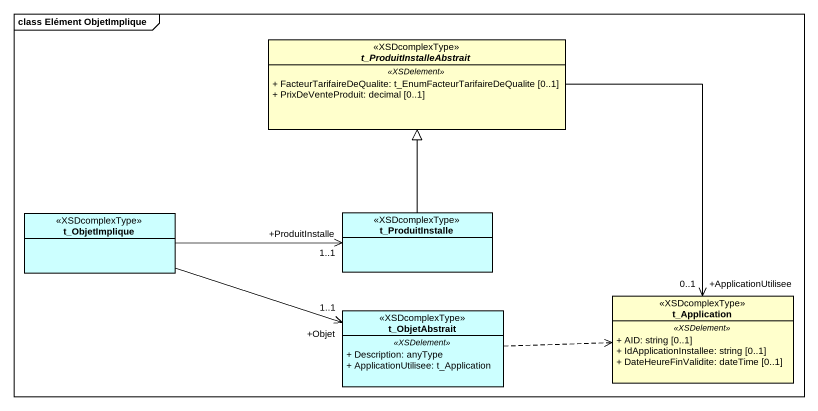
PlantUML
@startuml
mainframe class Elément ObjetImplique
hide circle
hide empty members
skinparam classAttributeIconSize 0
abstract class t_ProduitInstalleAbstrait <<XSDcomplexType>> {
  .. <<XSDelement>> ..
  + FacteurTarifaireDeQualite: t_EnumFacteurTarifaireDeQualite [0..1]
  + PrixDeVenteProduit: decimal [0..1]
}
class t_ObjetImplique <<XSDcomplexType>> #CCFFFF
class t_ProduitInstalle <<XSDcomplexType>> #CCFFFF
class t_Application <<XSDcomplexType>> {
  .. <<XSDelement>> ..
  + AID: string [0..1]
  + IdApplicationInstallee: string [0..1]
  + DateHeureFinValidite: dateTime [0..1]
}
class t_ObjetAbstrait <<XSDcomplexType>> #CCFFFF {
  .. <<XSDelement>> ..
  + Description: anyType
  + ApplicationUtilisee: t_Application
}
t_ProduitInstalleAbstrait --> "+ApplicationUtilisee\n0..1" t_Application
t_ObjetImplique -right-> "+ProduitInstalle\n1..1" t_ProduitInstalle
t_ObjetImplique -right-> "+Objet\n1..1" t_ObjetAbstrait
t_ProduitInstalle -up-|> t_ProduitInstalleAbstrait
t_ObjetAbstrait .right.> t_Application
@enduml
